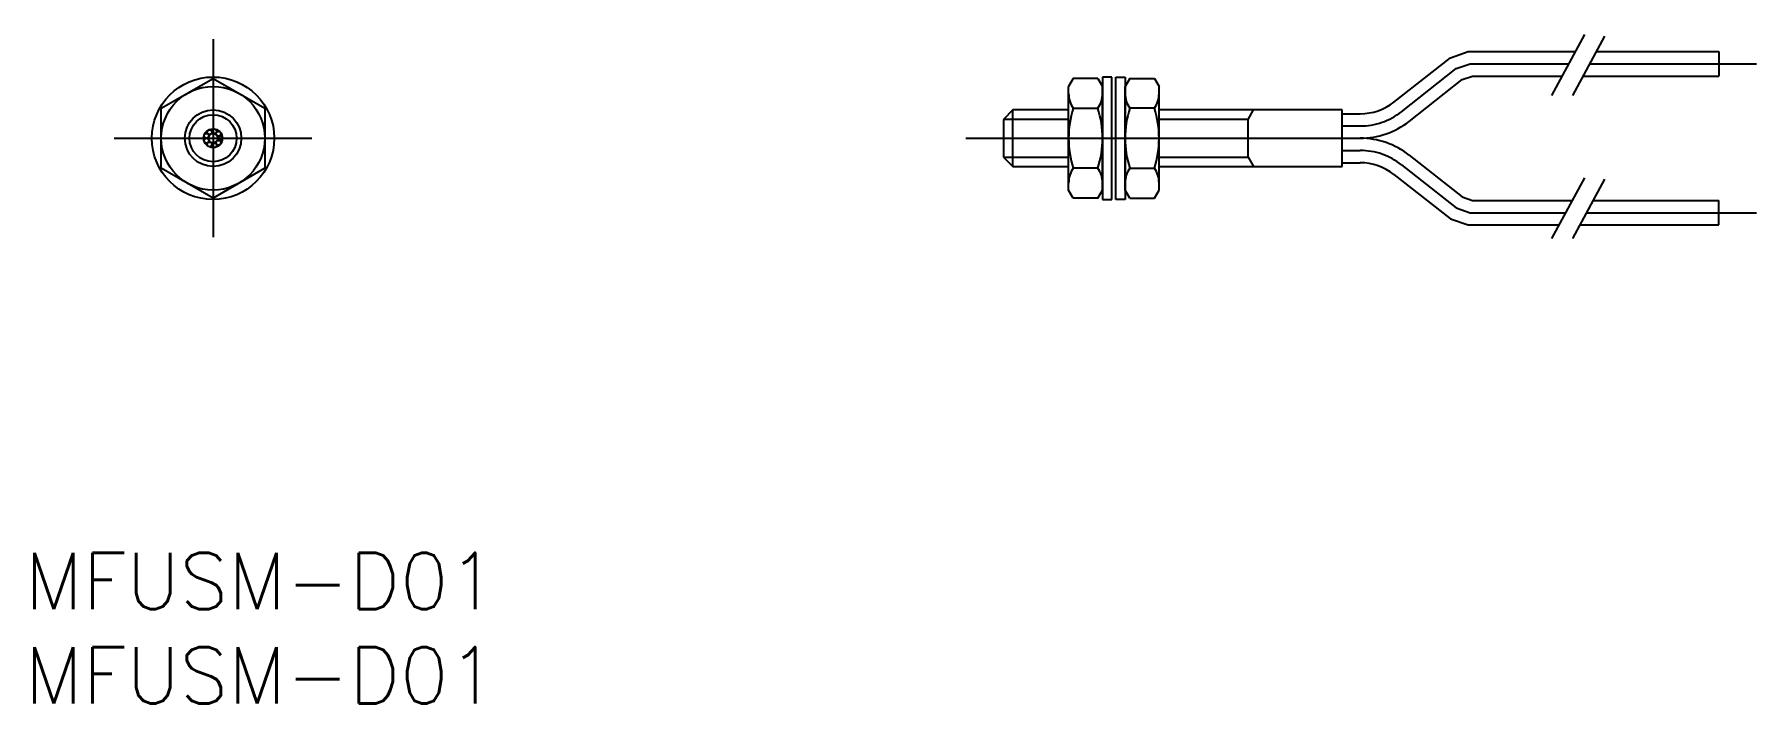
# Model space of a CAD drawing. Header units: millimetres. Extents: x -9.5 to 82, y -30 to 5.5.
import ezdxf

# ---------------------------------------------------------------- set-up
doc = ezdxf.new("R2010")
doc.units = ezdxf.units.MM
doc.linetypes.add('CENTER', pattern=[50.8, 31.75, -6.35, 6.35, -6.35])
doc.layers.add('CENTER', color=1, linetype='CENTER')
doc.styles.get("Standard").update_dxf_attribs({"font": 'txt.shx', "height": 3, "bigfont": 'bigfont.shx'})

msp = doc.modelspace()

# ---------------------------------------------------------------- linework, layer by layer
at = {"color": 3, "linetype": 'Continuous', "lineweight": -2}
for p, q in [((71.101, 2.273), (72.843, 5.507)), ((72.216, 2.273), (73.912, 5.424)), ((45.437, 1), (41.97, 1)), ((54.97, 1), (50.237, 1)), ((41.97, -1), (45.437, -1)), ((50.237, -1), (54.97, -1)), ((71.101, -5.327), (72.843, -2.093)), ((72.216, -5.327), (73.912, -2.176))]:
    msp.add_line(p, q, dxfattribs=at)
at = {"color": 7, "linetype": 'Continuous', "lineweight": -3}
for p, q in [((65.71, 4.272), (66.66, 4.6)), ((66.66, 4.6), (72.354, 4.6)), ((73.469, 4.6), (79.97, 4.6)), ((79.97, 4.6), (79.97, 3.3)), ((62.713, 1.919), (65.71, 4.272)), ((-2.75, 1.588), (0, 3.175)), ((-2.75, 1.588), (0, 3.175)), ((0, 3.175), (2.75, 1.588)), ((45.683, 3.175), (45.437, 2.75)), ((45.437, -2.75), (45.437, 2.75)), ((46.991, 3.175), (45.683, 3.175)), ((46.991, 3.175), (47.237, 2.75)), ((47.737, 3.25), (47.237, 3.25)), ((47.237, 3.25), (47.237, -3.25)), ((47.237, -2.75), (47.237, 2.75)), ((47.737, -3.25), (47.737, 3.25)), ((47.937, -3.25), (47.937, 3.25)), ((47.937, 3.25), (48.437, 3.25)), ((48.437, 3.25), (48.437, -3.25)), ((48.683, 3.175), (48.437, 2.75)), ((48.437, -2.75), (48.437, 2.75)), ((48.683, 3.175), (49.991, 3.175)), ((49.991, 3.175), (50.237, 2.75)), ((50.237, -2.75), (50.237, 2.75)), ((63.515, 0.896), (66.341, 3.115)), ((66.341, 3.115), (66.878, 3.3)), ((66.878, 3.3), (71.654, 3.3)), ((72.769, 3.3), (79.97, 3.3)), ((-2.75, -1.588), (-2.75, 1.588)), ((2.75, 1.588), (2.75, -1.588)), ((42.47, 1.5), (41.97, 1)), ((41.97, 1), (41.97, -1)), ((42.47, -1.5), (42.47, 1.5)), ((45.437, 1.5), (42.47, 1.5)), ((45.683, 1.588), (46.991, 1.588)), ((49.991, 1.588), (48.683, 1.588)), ((59.97, 1.5), (50.237, 1.5)), ((54.97, 1), (55.259, 1.5)), ((54.97, -1), (54.97, 1)), ((59.97, -1.5), (59.97, 1.5)), ((59.97, 1.3), (60.922, 1.3)), ((59.97, 0), (60.922, 0)), ((59.97, 0), (60.922, 0)), ((59.97, 0), (60.922, 0)), ((59.97, 0), (60.922, 0)), ((59.97, 0), (60.922, 0)), ((59.97, 0), (60.922, 0)), ((59.97, 0), (60.922, 0)), ((59.97, 0), (60.922, 0)), ((63.515, -0.896), (66.341, -3.115)), ((0, -3.175), (-2.75, -1.588)), ((2.75, -1.588), (0, -3.175)), ((41.97, -1), (42.47, -1.5)), ((42.47, -1.5), (45.437, -1.5)), ((46.991, -1.588), (45.683, -1.588)), ((48.683, -1.588), (49.991, -1.588)), ((50.237, -1.5), (59.97, -1.5)), ((54.97, -1), (55.259, -1.5)), ((59.97, -1.3), (60.922, -1.3)), ((62.713, -1.919), (65.71, -4.272)), ((45.683, -3.175), (45.437, -2.75)), ((46.991, -3.175), (45.683, -3.175)), ((46.991, -3.175), (47.237, -2.75)), ((47.237, -3.25), (47.737, -3.25)), ((48.437, -3.25), (47.937, -3.25)), ((48.683, -3.175), (48.437, -2.75)), ((48.683, -3.175), (49.991, -3.175)), ((49.991, -3.175), (50.237, -2.75)), ((66.341, -3.115), (66.878, -3.3)), ((66.878, -3.3), (72.193, -3.3)), ((73.307, -3.3), (79.97, -3.3)), ((79.97, -4.6), (79.97, -3.3)), ((65.71, -4.272), (66.66, -4.6)), ((66.66, -4.6), (71.493, -4.6)), ((72.607, -4.6), (79.97, -4.6))]:
    msp.add_line(p, q, dxfattribs=at)
for centre, radius in [((0, 0), 3.25), ((0, 0), 2.75), ((0, 0), 1.5), ((0, 0), 1.25), ((0, 0), 0.5), ((-0.352, 0.128), 0.125), ((-0.188, 0.325), 0.125), ((0, 0), 0.25), ((0.065, 0.369), 0.125), ((0.287, 0.241), 0.125), ((0.375, 0), 0.125), ((-0.352, -0.128), 0.125), ((-0.188, -0.325), 0.125), ((0.065, -0.369), 0.125), ((0.287, -0.241), 0.125)]:
    msp.add_circle(centre, radius, dxfattribs=at)
for centre, radius, start, end in [((46.843, 2.382), 1.406, 180, 214.38425), ((45.831, 2.382), 1.406, 325.61575, 0), ((49.843, 2.382), 1.406, 180, 214.38425), ((48.831, 2.382), 1.406, 325.61575, 0), ((60.922, 4.2), 2.9, 270, 308.12982), ((50.691, 0), 5.254, 162.41206, 197.58794), ((41.983, 0), 5.254, 342.41206, 17.58794), ((53.691, 0), 5.254, 162.41206, 197.58794), ((44.983, 0), 5.254, 342.41206, 17.58794), ((60.922, 4.2), 4.2, 270, 308.12982), ((60.922, -4.2), 4.2, 51.87018, 90), ((46.843, -2.382), 1.406, 145.61575, 180), ((45.831, -2.382), 1.406, 0, 34.38425), ((49.843, -2.382), 1.406, 145.61575, 180), ((48.831, -2.382), 1.406, 0, 34.38425), ((60.922, -4.2), 2.9, 51.87018, 90)]:
    msp.add_arc(centre, radius, start, end, dxfattribs=at)
at = {"layer": 'CENTER', "color": 1, "linetype": 'CENTER', "lineweight": -3}
for p, q in [((0, 5.25), (0, -5.25)), ((63.114, 1.408), (66.026, 3.693)), ((66.026, 3.693), (66.769, 3.95)), ((66.769, 3.95), (72.004, 3.95)), ((73.119, 3.95), (81.97, 3.95)), ((-5.25, 0), (5.25, 0)), ((39.97, 0), (59.97, 0)), ((59.97, 0.65), (60.922, 0.65)), ((59.97, -0.65), (60.922, -0.65)), ((63.114, -1.408), (66.026, -3.693)), ((66.026, -3.693), (66.769, -3.95)), ((66.769, -3.95), (71.843, -3.95)), ((72.957, -3.95), (81.97, -3.95))]:
    msp.add_line(p, q, dxfattribs=at)
for centre, start, end in [((60.922, 4.2), 270, 308.12982), ((60.922, -4.2), 51.87018, 90)]:
    msp.add_arc(centre, 3.55, start, end, dxfattribs=at)

# ---------------------------------------------------------------- texts
at = {"color": 7, "linetype": 'Continuous', "lineweight": -3, "char_height": 3, "attachment_point": 7}
for insert in [(-10, -25), (-10, -30)]:
    msp.add_mtext_dynamic_manual_height_columns('MFUSM-D01', width=46.4743, gutter_width=15, heights=[0], dxfattribs=dict(at, insert=insert))

doc.saveas('drawing.dxf')
